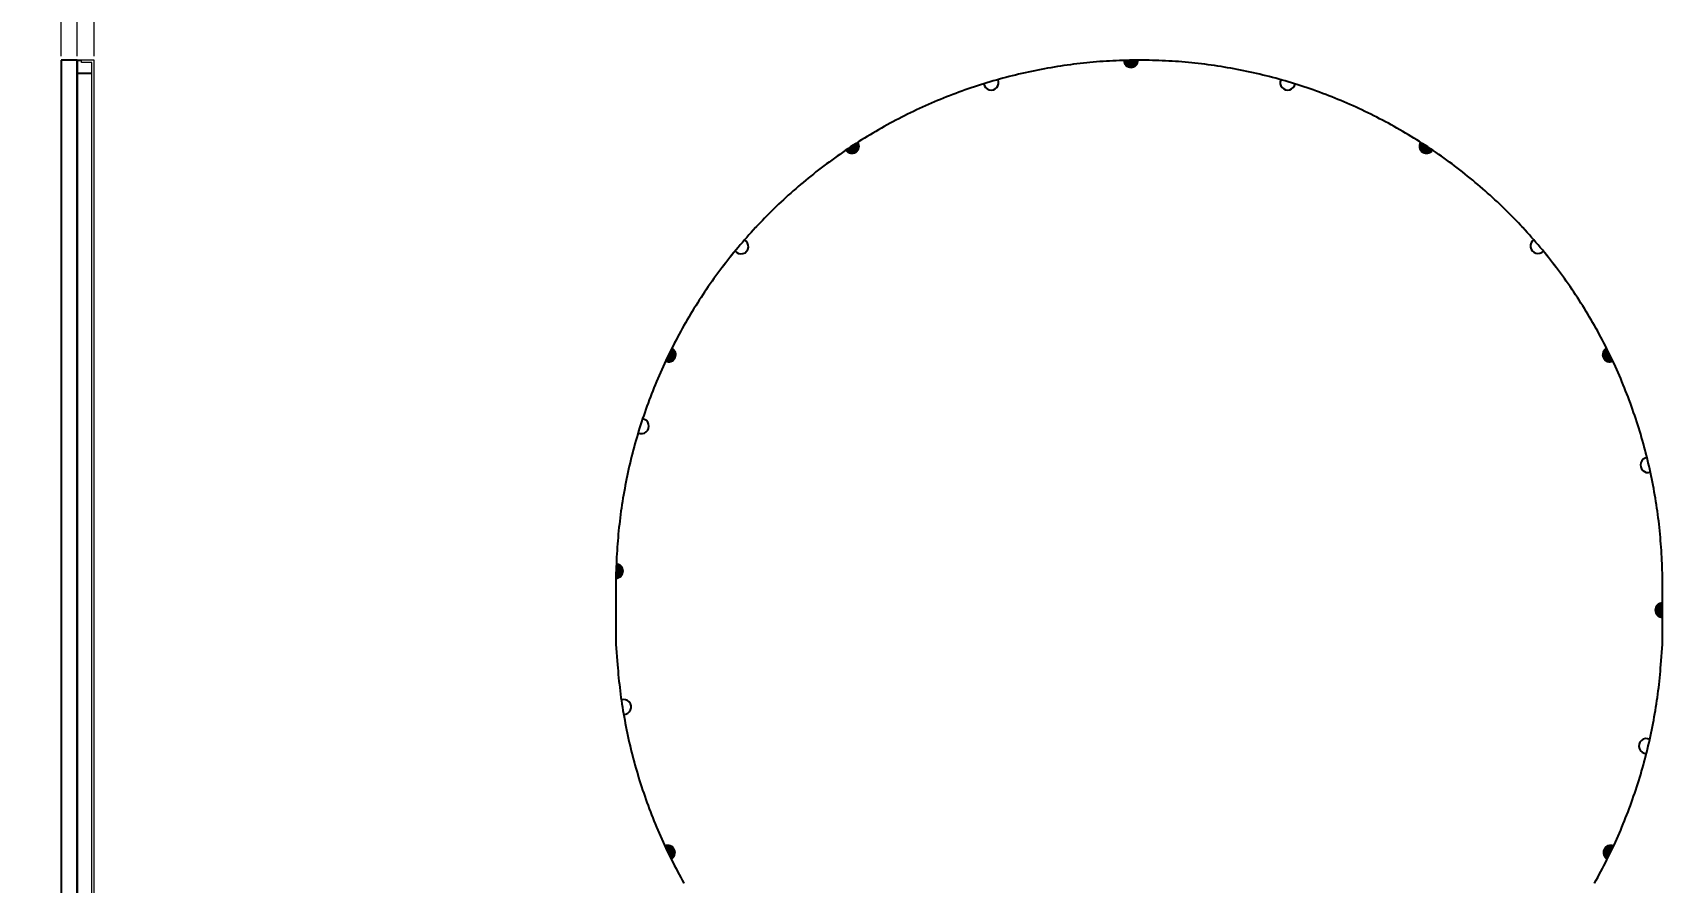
# Model space of a CAD drawing. Header units: millimetres. Extents: x -2894 to 5479, y -6001 to -1211.
# Drawn here: x 4208.8 to 4322.5, y -5817.1 to -5757.8 of the extents above; entities that cross this region are included whole.
import ezdxf

# ---------------------------------------------------------------- set-up
doc = ezdxf.new("R2010")
doc.units = ezdxf.units.MM
doc.header["$LTSCALE"] = 0.2
doc.header["$MEASUREMENT"] = 0
for name, color, linetype in [('66', 1, 'Continuous'), ('L91', 3, 'Continuous'), ('LCD_FPC', 22, 'Continuous')]:
    doc.layers.add(name, color=color, linetype=linetype)
doc.layers.add('dim', color=4, linetype='Continuous', lineweight=9)
doc.styles.add('宋体', font='SimSun.ttf')
doc.dimstyles.new('研发标准', dxfattribs={"dimtxt": 2.5, "dimasz": 1, "dimexe": 0.5, "dimexo": 0.3, "dimgap": 0.2, "dimtad": 0, "dimzin": 1, "dimdsep": 46, "dimtxsty": '宋体', "dimcen": 0, "dimclrd": 104, "dimclre": 104, "dimclrt": 3, "dimadec": 0, "dimazin": 0, "dimtm": 1e-09, "dimtfac": 0.7, "dimtmove": 0, "dimatfit": 3, "dimfxl": 0.5, "dimtolj": 1, "dimlwd": 0, "dimlwe": 0, "dimarcsym": 0})

# ---------------------------------------------------------------- blocks, each defined once
blk = doc.blocks.new('*D67')
at = {"color": 104, "lineweight": 0, "transparency": 16777216}
for p, q in [((4210.92, -5750.31), (4209.92, -5750.31)), ((4211.92, -5759.47), (4211.92, -5749.81)), ((4211.92, -5750.31), (4213.1, -5750.31)), ((4213.1, -5759.47), (4213.1, -5749.81)), ((4214.1, -5750.31), (4215.1, -5750.31))]:
    blk.add_line(p, q, dxfattribs=at)
at = {"color": 104, "transparency": 16777216}
for points in [[(4210.92, -5750.14), (4210.92, -5750.48), (4211.92, -5750.31)], [(4214.1, -5750.14), (4214.1, -5750.48), (4213.1, -5750.31)]]:
    blk.add_solid(points, dxfattribs=at)
at = {"layer": 'Defpoints', "color": 0, "transparency": 16777216}
for p in [(4213.1, -5750.31), (4211.92, -5759.77), (4213.1, -5759.77)]:
    blk.add_point(p, dxfattribs=at)
at = {"color": 3, "transparency": 16777216, "insert": (4223.93, -5750.31), "char_height": 2.5, "attachment_point": 5, "style": '宋体'}
blk.add_mtext('\\A1;1.19±0.05', dxfattribs=at)
blk = doc.blocks.new('*D71')
at = {"color": 104, "lineweight": 0, "transparency": 16777216}
for p, q in [((4210.82, -5759.47), (4210.82, -5746.13)), ((4213.1, -5759.47), (4213.1, -5746.13)), ((4209.82, -5746.63), (4208.82, -5746.63)), ((4210.82, -5746.63), (4213.1, -5746.63)), ((4214.1, -5746.63), (4215.1, -5746.63))]:
    blk.add_line(p, q, dxfattribs=at)
at = {"color": 104, "transparency": 16777216}
for points in [[(4209.82, -5746.46), (4209.82, -5746.79), (4210.82, -5746.63)], [(4214.1, -5746.46), (4214.1, -5746.79), (4213.1, -5746.63)]]:
    blk.add_solid(points, dxfattribs=at)
at = {"layer": 'Defpoints', "color": 0, "transparency": 16777216}
for p in [(4213.1, -5746.63), (4210.82, -5759.77), (4213.1, -5759.77)]:
    blk.add_point(p, dxfattribs=at)
at = {"color": 3, "transparency": 16777216, "insert": (4226.69, -5746.63), "char_height": 2.5, "attachment_point": 5, "style": '宋体'}
blk.add_mtext('\\A1;LCM 2.29%%P0.1', dxfattribs=at)

msp = doc.modelspace()

# ---------------------------------------------------------------- hatches: boundary and pattern name
at = {"layer": 'LCD_FPC'}
for points in [[(4285.962, -5759.765), (4285.786, -5759.766), (4285.557, -5759.768), (4285.327, -5759.771), (4285.098, -5759.776), (4284.922, -5759.781, 0.9930018)], [(4266.413, -5765.476), (4266.264, -5765.57), (4266.072, -5765.695), (4265.88, -5765.821), (4265.689, -5765.948), (4265.544, -5766.047, 0.9930016)], [(4306.487, -5766.047), (4306.341, -5765.948), (4306.15, -5765.821), (4305.959, -5765.695), (4305.766, -5765.57), (4305.618, -5765.476, 0.9930016)], [(4253.418, -5779.844), (4253.39, -5779.899), (4253.288, -5780.104), (4253.187, -5780.31), (4253.087, -5780.517), (4252.989, -5780.724), (4252.963, -5780.779, 0.9926409)], [(4319.067, -5780.779), (4319.042, -5780.724), (4318.943, -5780.517), (4318.844, -5780.31), (4318.743, -5780.104), (4318.641, -5779.899), (4318.613, -5779.844, 0.9926409)], [(4249.515, -5794.882), (4249.515, -5795.922, 1)], [(4322.515, -5797.609, 1), (4322.515, -5798.649)], [(4252.915, -5814.57), (4252.989, -5814.73), (4253.087, -5814.937), (4253.187, -5815.143), (4253.288, -5815.349), (4253.366, -5815.507, 0.9930159)], [(4318.844, -5815.143), (4318.943, -5814.937), (4319.042, -5814.73), (4319.116, -5814.57, 0.9930159), (4318.664, -5815.507), (4318.743, -5815.349)]]:
    msp.add_hatch(color=0, dxfattribs=at).paths.add_polyline_path(points)

# ---------------------------------------------------------------- linework, layer by layer
at = {"color": 7}
for p, q in [((4211.915, -5759.766), (4210.815, -5759.766)), ((4210.815, -5759.766), (4210.815, -5836.986))]:
    msp.add_line(p, q, dxfattribs=at)
for p, q in [((4211.975, -5759.766), (4212.235, -5759.766)), ((4211.975, -5760.67), (4212.91, -5760.67))]:
    msp.add_line(p, q)
at = {"color": 5}
msp.add_lwpolyline([(4211.975, -5837.352), (4211.915, -5837.352), (4211.915, -5759.766), (4211.975, -5759.766)], dxfattribs=at)
at = {"layer": '66'}
for centre, start, end in [((4275.692, -5761.324), 189.10805, 23.79756), ((4296.374, -5761.323), 157.38808, 349.59346), ((4258.232, -5772.757), 218.13497, 61.424), ((4313.836, -5772.722), 124.26967, 316.17841), ((4251.292, -5785.296), 243.96652, 81.69994), ((4321.506, -5788.01), 96.52353, 289.66222), ((4250.05, -5804.881), 269.87745, 108.17809), ((4321.399, -5807.608), 62.74044, 270.47569)]:
    msp.add_arc(centre, 0.52, start, end, dxfattribs=at)
at = {"layer": 'dim', "color": 0}
msp.add_line((4211.975, -5837.352), (4211.975, -5759.766), dxfattribs=at)
at = {"layer": 'dim', "color": 4}
for p, q in [((4213.105, -5759.766), (4212.235, -5759.766)), ((4213.105, -5837.352), (4213.105, -5759.766))]:
    msp.add_line(p, q, dxfattribs=at)
for points in [[(4212.235, -5837.352), (4212.235, -5837.197), (4212.95, -5837.197), (4212.95, -5759.921), (4212.235, -5759.921), (4212.235, -5759.766)], [(4317.777, -5817.173), (4317.889, -5816.973), (4318.001, -5816.773), (4318.11, -5816.571), (4318.219, -5816.369), (4318.326, -5816.167), (4318.432, -5815.963), (4318.537, -5815.759), (4318.641, -5815.555), (4318.743, -5815.349), (4318.844, -5815.143), (4318.943, -5814.937), (4319.042, -5814.73), (4319.139, -5814.522), (4319.234, -5814.313), (4319.329, -5814.104), (4319.422, -5813.895), (4319.513, -5813.684), (4319.604, -5813.474), (4319.693, -5813.262), (4319.781, -5813.051), (4319.867, -5812.838), (4319.952, -5812.625), (4320.036, -5812.412), (4320.118, -5812.198), (4320.199, -5811.983), (4320.279, -5811.768), (4320.358, -5811.553), (4320.435, -5811.337), (4320.51, -5811.12), (4320.584, -5810.903), (4320.657, -5810.686), (4320.729, -5810.468), (4320.799, -5810.249), (4320.868, -5810.031), (4320.935, -5809.811), (4321.001, -5809.592), (4321.066, -5809.372), (4321.129, -5809.151), (4321.191, -5808.931), (4321.252, -5808.709), (4321.311, -5808.488), (4321.369, -5808.266), (4321.425, -5808.043), (4321.48, -5807.821), (4321.533, -5807.598), (4321.586, -5807.374), (4321.636, -5807.151), (4321.686, -5806.927), (4321.734, -5806.703), (4321.78, -5806.478), (4321.825, -5806.253), (4321.869, -5806.028), (4321.911, -5805.803), (4321.952, -5805.577), (4321.991, -5805.351), (4322.029, -5805.125), (4322.066, -5804.898), (4322.101, -5804.672), (4322.135, -5804.445), (4322.167, -5804.218), (4322.198, -5803.991), (4322.228, -5803.763), (4322.256, -5803.536), (4322.282, -5803.308), (4322.307, -5803.08), (4322.331, -5802.852), (4322.353, -5802.624), (4322.374, -5802.395), (4322.394, -5802.167), (4322.412, -5801.938), (4322.515, -5800.504), (4322.515, -5795.754), (4322.497, -5795.118), (4322.489, -5794.889), (4322.48, -5794.66), (4322.469, -5794.431), (4322.457, -5794.202), (4322.443, -5793.973), (4322.428, -5793.744), (4322.412, -5793.516), (4322.394, -5793.287), (4322.374, -5793.058), (4322.353, -5792.83), (4322.331, -5792.602), (4322.307, -5792.374), (4322.282, -5792.146), (4322.256, -5791.918), (4322.228, -5791.69), (4322.198, -5791.463), (4322.167, -5791.236), (4322.135, -5791.009), (4322.101, -5790.782), (4322.066, -5790.555), (4322.029, -5790.329), (4321.991, -5790.103), (4321.952, -5789.877), (4321.911, -5789.651), (4321.869, -5789.426), (4321.825, -5789.2), (4321.78, -5788.976), (4321.734, -5788.751), (4321.686, -5788.527), (4321.636, -5788.303), (4321.586, -5788.079), (4321.533, -5787.856), (4321.48, -5787.633), (4321.425, -5787.41), (4321.369, -5787.188), (4321.311, -5786.966), (4321.252, -5786.744), (4321.191, -5786.523), (4321.129, -5786.302), (4321.066, -5786.082), (4321.001, -5785.862), (4320.935, -5785.642), (4320.868, -5785.423), (4320.799, -5785.204), (4320.729, -5784.986), (4320.657, -5784.768), (4320.584, -5784.551), (4320.51, -5784.334), (4320.435, -5784.117), (4320.358, -5783.901), (4320.279, -5783.685), (4320.199, -5783.47), (4320.118, -5783.256), (4320.036, -5783.042), (4319.952, -5782.828), (4319.867, -5782.615), (4319.781, -5782.403), (4319.693, -5782.191), (4319.604, -5781.98), (4319.513, -5781.769), (4319.422, -5781.559), (4319.329, -5781.349), (4319.234, -5781.14), (4319.139, -5780.932), (4319.042, -5780.724), (4318.943, -5780.517), (4318.844, -5780.31), (4318.743, -5780.104), (4318.641, -5779.899), (4318.537, -5779.694), (4318.432, -5779.49), (4318.326, -5779.287), (4318.219, -5779.084), (4318.11, -5778.882), (4318.001, -5778.681), (4317.889, -5778.48), (4317.777, -5778.28), (4317.663, -5778.081), (4317.549, -5777.883), (4317.432, -5777.685), (4317.315, -5777.488), (4317.196, -5777.292), (4317.077, -5777.096), (4316.956, -5776.901), (4316.833, -5776.707), (4316.71, -5776.514), (4316.585, -5776.322), (4316.459, -5776.13), (4316.332, -5775.939), (4316.204, -5775.749), (4316.074, -5775.56), (4315.944, -5775.371), (4315.812, -5775.184), (4315.679, -5774.997), (4315.544, -5774.811), (4315.409, -5774.626), (4315.273, -5774.441), (4315.135, -5774.258), (4314.996, -5774.076), (4314.856, -5773.894), (4314.715, -5773.713), (4314.573, -5773.533), (4314.429, -5773.354), (4314.285, -5773.176), (4314.139, -5772.999), (4313.992, -5772.823), (4313.845, -5772.647), (4313.696, -5772.473), (4313.546, -5772.3), (4313.394, -5772.127), (4313.242, -5771.956), (4313.089, -5771.785), (4312.935, -5771.615), (4312.779, -5771.447), (4312.623, -5771.279), (4312.465, -5771.112), (4312.307, -5770.947), (4312.147, -5770.782), (4311.986, -5770.618), (4311.825, -5770.456), (4311.662, -5770.294), (4311.498, -5770.133), (4311.334, -5769.974), (4311.168, -5769.815), (4311.001, -5769.658), (4310.834, -5769.501), (4310.665, -5769.346), (4310.495, -5769.191), (4310.325, -5769.038), (4310.153, -5768.886), (4309.981, -5768.735), (4309.807, -5768.585), (4309.633, -5768.436), (4309.458, -5768.288), (4309.281, -5768.141), (4309.104, -5767.996), (4308.926, -5767.851), (4308.747, -5767.708), (4308.567, -5767.565), (4308.386, -5767.424), (4308.205, -5767.284), (4308.022, -5767.145), (4307.839, -5767.008), (4307.655, -5766.871), (4307.47, -5766.736), (4307.284, -5766.602), (4307.097, -5766.469), (4306.909, -5766.337), (4306.721, -5766.206), (4306.531, -5766.077), (4306.341, -5765.948), (4306.15, -5765.821), (4305.959, -5765.695), (4305.766, -5765.57), (4305.573, -5765.447), (4305.379, -5765.325), (4305.184, -5765.204), (4304.989, -5765.084), (4304.792, -5764.965), (4304.595, -5764.848), (4304.398, -5764.732), (4304.199, -5764.617), (4304, -5764.503), (4303.8, -5764.391), (4303.599, -5764.28), (4303.398, -5764.17), (4303.196, -5764.061), (4302.993, -5763.954), (4302.79, -5763.848), (4302.586, -5763.743), (4302.381, -5763.64), (4302.176, -5763.538), (4301.97, -5763.437), (4301.764, -5763.337), (4301.556, -5763.239), (4301.349, -5763.142), (4301.14, -5763.046), (4300.931, -5762.952), (4300.721, -5762.859), (4300.511, -5762.767), (4300.301, -5762.676), (4300.089, -5762.587), (4299.877, -5762.5), (4299.665, -5762.413), (4299.452, -5762.328), (4299.238, -5762.244), (4299.024, -5762.162), (4298.81, -5762.081), (4298.595, -5762.001), (4298.379, -5761.923), (4298.163, -5761.846), (4297.947, -5761.77), (4297.73, -5761.696), (4297.512, -5761.623), (4297.294, -5761.551), (4297.076, -5761.481), (4296.857, -5761.412), (4296.638, -5761.345), (4296.419, -5761.279), (4296.199, -5761.214), (4295.978, -5761.151), (4295.757, -5761.089), (4295.536, -5761.029), (4295.314, -5760.969), (4295.093, -5760.912), (4294.87, -5760.855), (4294.648, -5760.8), (4294.425, -5760.747), (4294.201, -5760.695), (4293.978, -5760.644), (4293.754, -5760.595), (4293.529, -5760.547), (4293.305, -5760.5), (4293.08, -5760.455), (4292.855, -5760.411), (4292.629, -5760.369), (4292.404, -5760.328), (4292.178, -5760.289), (4291.952, -5760.251), (4291.725, -5760.214), (4291.499, -5760.179), (4291.272, -5760.145), (4291.045, -5760.113), (4290.817, -5760.082), (4290.59, -5760.053), (4290.362, -5760.025), (4290.135, -5759.998), (4289.907, -5759.973), (4289.679, -5759.949), (4289.45, -5759.927), (4289.222, -5759.906), (4288.993, -5759.887), (4288.765, -5759.869), (4288.536, -5759.852), (4288.307, -5759.837), (4288.078, -5759.823), (4287.849, -5759.811), (4287.62, -5759.8), (4287.391, -5759.791), (4287.162, -5759.783), (4286.933, -5759.776), (4286.703, -5759.771), (4286.474, -5759.768), (4286.245, -5759.766), (4286.015, -5759.765), (4285.786, -5759.766), (4285.557, -5759.768), (4285.327, -5759.771), (4285.098, -5759.776), (4284.869, -5759.783), (4284.64, -5759.791), (4284.411, -5759.8), (4284.181, -5759.811), (4283.952, -5759.823), (4283.724, -5759.837), (4283.495, -5759.852), (4283.266, -5759.869), (4283.037, -5759.887), (4282.809, -5759.906), (4282.58, -5759.927), (4282.352, -5759.949), (4282.124, -5759.973), (4281.896, -5759.998), (4281.668, -5760.025), (4281.441, -5760.053), (4281.213, -5760.082), (4280.986, -5760.113), (4280.759, -5760.145), (4280.532, -5760.179), (4280.306, -5760.214), (4280.079, -5760.251), (4279.853, -5760.289), (4279.627, -5760.328), (4279.401, -5760.369), (4279.176, -5760.411), (4278.951, -5760.455), (4278.726, -5760.5), (4278.501, -5760.547), (4278.277, -5760.595), (4278.053, -5760.644), (4277.829, -5760.695), (4277.606, -5760.747), (4277.383, -5760.8), (4277.161, -5760.855), (4276.938, -5760.912), (4276.716, -5760.969), (4276.495, -5761.029), (4276.273, -5761.089), (4276.053, -5761.151), (4275.832, -5761.214), (4275.612, -5761.279), (4275.393, -5761.345), (4275.173, -5761.412), (4274.955, -5761.481), (4274.736, -5761.551), (4274.518, -5761.623), (4274.301, -5761.696), (4274.084, -5761.77), (4273.867, -5761.846), (4273.651, -5761.923), (4273.436, -5762.001), (4273.221, -5762.081), (4273.006, -5762.162), (4272.792, -5762.244), (4272.579, -5762.328), (4272.366, -5762.413), (4272.153, -5762.5), (4271.942, -5762.587), (4271.73, -5762.676), (4271.519, -5762.767), (4271.309, -5762.859), (4271.1, -5762.952), (4270.891, -5763.046), (4270.682, -5763.142), (4270.474, -5763.239), (4270.267, -5763.337), (4270.061, -5763.437), (4269.855, -5763.538), (4269.649, -5763.64), (4269.445, -5763.743), (4269.241, -5763.848), (4269.037, -5763.954), (4268.835, -5764.061), (4268.633, -5764.17), (4268.431, -5764.28), (4268.231, -5764.391), (4268.031, -5764.503), (4267.832, -5764.617), (4267.633, -5764.732), (4267.435, -5764.848), (4267.238, -5764.965), (4267.042, -5765.084), (4266.846, -5765.204), (4266.652, -5765.325), (4266.458, -5765.447), (4266.264, -5765.57), (4266.072, -5765.695), (4265.88, -5765.821), (4265.689, -5765.948), (4265.499, -5766.077), (4265.31, -5766.206), (4265.122, -5766.337), (4264.934, -5766.469), (4264.747, -5766.602), (4264.561, -5766.736), (4264.376, -5766.871), (4264.192, -5767.008), (4264.008, -5767.145), (4263.826, -5767.284), (4263.644, -5767.424), (4263.463, -5767.565), (4263.284, -5767.708), (4263.105, -5767.851), (4262.927, -5767.996), (4262.749, -5768.141), (4262.573, -5768.288), (4262.398, -5768.436), (4262.223, -5768.585), (4262.05, -5768.735), (4261.877, -5768.886), (4261.706, -5769.038), (4261.535, -5769.191), (4261.366, -5769.346), (4261.197, -5769.501), (4261.029, -5769.658), (4260.863, -5769.815), (4260.697, -5769.974), (4260.532, -5770.133), (4260.369, -5770.294), (4260.206, -5770.456), (4260.044, -5770.618), (4259.884, -5770.782), (4259.724, -5770.947), (4259.566, -5771.112), (4259.408, -5771.279), (4259.252, -5771.447), (4259.096, -5771.615), (4258.942, -5771.785), (4258.789, -5771.956), (4258.636, -5772.127), (4258.485, -5772.3), (4258.335, -5772.473), (4258.186, -5772.647), (4258.038, -5772.823), (4257.892, -5772.999), (4257.746, -5773.176), (4257.601, -5773.354), (4257.458, -5773.533), (4257.316, -5773.713), (4257.175, -5773.894), (4257.035, -5774.076), (4256.896, -5774.258), (4256.758, -5774.441), (4256.622, -5774.626), (4256.486, -5774.811), (4256.352, -5774.997), (4256.219, -5775.184), (4256.087, -5775.371), (4255.956, -5775.56), (4255.827, -5775.749), (4255.699, -5775.939), (4255.572, -5776.13), (4255.446, -5776.322), (4255.321, -5776.514), (4255.197, -5776.707), (4255.075, -5776.901), (4254.954, -5777.096), (4254.834, -5777.292), (4254.716, -5777.488), (4254.598, -5777.685), (4254.482, -5777.883), (4254.367, -5778.081), (4254.254, -5778.28), (4254.141, -5778.48), (4254.03, -5778.681), (4253.92, -5778.882), (4253.812, -5779.084), (4253.704, -5779.287), (4253.598, -5779.49), (4253.494, -5779.694), (4253.39, -5779.899), (4253.288, -5780.104), (4253.187, -5780.31), (4253.087, -5780.517), (4252.989, -5780.724), (4252.892, -5780.932), (4252.797, -5781.14), (4252.702, -5781.349), (4252.609, -5781.559), (4252.517, -5781.769), (4252.427, -5781.98), (4252.338, -5782.191), (4252.25, -5782.403), (4252.164, -5782.615), (4252.079, -5782.828), (4251.995, -5783.042), (4251.912, -5783.256), (4251.831, -5783.47), (4251.752, -5783.685), (4251.673, -5783.901), (4251.596, -5784.117), (4251.521, -5784.334), (4251.446, -5784.551), (4251.373, -5784.768), (4251.302, -5784.986), (4251.232, -5785.204), (4251.163, -5785.423), (4251.095, -5785.642), (4251.029, -5785.862), (4250.965, -5786.082), (4250.901, -5786.302), (4250.839, -5786.523), (4250.779, -5786.744), (4250.72, -5786.966), (4250.662, -5787.188), (4250.606, -5787.41), (4250.551, -5787.633), (4250.497, -5787.856), (4250.445, -5788.079), (4250.394, -5788.303), (4250.345, -5788.527), (4250.297, -5788.751), (4250.251, -5788.976), (4250.206, -5789.2), (4250.162, -5789.426), (4250.12, -5789.651), (4250.079, -5789.877), (4250.039, -5790.103), (4250.001, -5790.329), (4249.965, -5790.555), (4249.93, -5790.782), (4249.896, -5791.009), (4249.864, -5791.236), (4249.833, -5791.463), (4249.803, -5791.69), (4249.775, -5791.918), (4249.749, -5792.146), (4249.723, -5792.374), (4249.7, -5792.602), (4249.677, -5792.83), (4249.656, -5793.058), (4249.637, -5793.287), (4249.619, -5793.516), (4249.603, -5793.744), (4249.587, -5793.973), (4249.574, -5794.202), (4249.561, -5794.431), (4249.551, -5794.66), (4249.541, -5794.889), (4249.533, -5795.118), (4249.515, -5795.754), (4249.515, -5800.504), (4249.619, -5801.938), (4249.637, -5802.167), (4249.656, -5802.395), (4249.677, -5802.624), (4249.7, -5802.852), (4249.723, -5803.08), (4249.749, -5803.308), (4249.775, -5803.536), (4249.803, -5803.763), (4249.833, -5803.991), (4249.864, -5804.218), (4249.896, -5804.445), (4249.93, -5804.672), (4249.965, -5804.898), (4250.001, -5805.125), (4250.039, -5805.351), (4250.079, -5805.577), (4250.12, -5805.803), (4250.162, -5806.028), (4250.206, -5806.253), (4250.251, -5806.478), (4250.297, -5806.703), (4250.345, -5806.927), (4250.394, -5807.151), (4250.445, -5807.374), (4250.497, -5807.598), (4250.551, -5807.821), (4250.606, -5808.043), (4250.662, -5808.266), (4250.72, -5808.488), (4250.779, -5808.709), (4250.839, -5808.931), (4250.901, -5809.151), (4250.965, -5809.372), (4251.029, -5809.592), (4251.095, -5809.811), (4251.163, -5810.031), (4251.232, -5810.249), (4251.302, -5810.468), (4251.373, -5810.686), (4251.446, -5810.903), (4251.521, -5811.12), (4251.596, -5811.337), (4251.673, -5811.553), (4251.752, -5811.768), (4251.831, -5811.983), (4251.912, -5812.198), (4251.995, -5812.412), (4252.079, -5812.625), (4252.164, -5812.838), (4252.25, -5813.051), (4252.338, -5813.262), (4252.427, -5813.474), (4252.517, -5813.684), (4252.609, -5813.895), (4252.702, -5814.104), (4252.797, -5814.313), (4252.892, -5814.522), (4252.989, -5814.73), (4253.087, -5814.937), (4253.187, -5815.143), (4253.288, -5815.349), (4253.39, -5815.555), (4253.494, -5815.759), (4253.598, -5815.963), (4253.704, -5816.167), (4253.812, -5816.369), (4253.92, -5816.571), (4254.03, -5816.773), (4254.141, -5816.973), (4254.254, -5817.173)]]:
    msp.add_lwpolyline(points, dxfattribs=at)
for centre, start, end in [((4285.442, -5759.77), 181.30252, 0.49777), ((4265.976, -5765.758), 213.70225, 32.89748), ((4306.055, -5765.758), 147.10252, 326.29775), ((4253.187, -5780.31), 244.50314, 63.65674), ((4318.844, -5780.31), 116.34326, 295.49686), ((4249.515, -5795.402), 270, 90), ((4322.515, -5798.129), 90, 270), ((4253.137, -5815.04), 296.14181, 115.33869), ((4318.893, -5815.04), 64.66131, 243.85819)]:
    msp.add_arc(centre, 0.52, start, end, dxfattribs=at)
at = {"layer": 'L91', "color": 7, "linetype": 'Continuous'}
msp.add_lwpolyline([(4317.777, -5817.169), (4317.889, -5816.969), (4318.001, -5816.768), (4318.11, -5816.567), (4318.219, -5816.365), (4318.326, -5816.162), (4318.432, -5815.959), (4318.537, -5815.755), (4318.641, -5815.55), (4318.743, -5815.345), (4318.844, -5815.139), (4318.943, -5814.932), (4319.042, -5814.725), (4319.139, -5814.517), (4319.234, -5814.309), (4319.329, -5814.1), (4319.422, -5813.89), (4319.513, -5813.68), (4319.604, -5813.469), (4319.693, -5813.258), (4319.781, -5813.046), (4319.867, -5812.834), (4319.952, -5812.621), (4320.036, -5812.407), (4320.118, -5812.193), (4320.199, -5811.979), (4320.279, -5811.764), (4320.358, -5811.548), (4320.435, -5811.332), (4320.51, -5811.116), (4320.584, -5810.899), (4320.657, -5810.681), (4320.729, -5810.463), (4320.799, -5810.245), (4320.868, -5810.026), (4320.935, -5809.807), (4321.001, -5809.587), (4321.066, -5809.367), (4321.129, -5809.147), (4321.191, -5808.926), (4321.252, -5808.705), (4321.311, -5808.483), (4321.369, -5808.261), (4321.425, -5808.039), (4321.48, -5807.816), (4321.533, -5807.593), (4321.586, -5807.37), (4321.636, -5807.147), (4321.686, -5806.923), (4321.734, -5806.698), (4321.78, -5806.474), (4321.825, -5806.249), (4321.869, -5806.024), (4321.911, -5805.798), (4321.952, -5805.573), (4321.991, -5805.347), (4322.029, -5805.121), (4322.066, -5804.894), (4322.101, -5804.668), (4322.135, -5804.441), (4322.167, -5804.214), (4322.198, -5803.986), (4322.228, -5803.759), (4322.256, -5803.531), (4322.282, -5803.304), (4322.307, -5803.076), (4322.331, -5802.847), (4322.353, -5802.619), (4322.374, -5802.391), (4322.394, -5802.162), (4322.412, -5801.934), (4322.515, -5800.499), (4322.515, -5795.75), (4322.497, -5795.114), (4322.489, -5794.885), (4322.48, -5794.656), (4322.469, -5794.427), (4322.457, -5794.198), (4322.443, -5793.969), (4322.428, -5793.74), (4322.412, -5793.511), (4322.394, -5793.283), (4322.374, -5793.054), (4322.353, -5792.826), (4322.331, -5792.597), (4322.307, -5792.369), (4322.282, -5792.141), (4322.256, -5791.914), (4322.228, -5791.686), (4322.198, -5791.459), (4322.167, -5791.231), (4322.135, -5791.004), (4322.101, -5790.777), (4322.066, -5790.551), (4322.029, -5790.324), (4321.991, -5790.098), (4321.952, -5789.872), (4321.911, -5789.647), (4321.869, -5789.421), (4321.825, -5789.196), (4321.78, -5788.971), (4321.734, -5788.747), (4321.686, -5788.522), (4321.636, -5788.298), (4321.586, -5788.075), (4321.533, -5787.851), (4321.48, -5787.628), (4321.425, -5787.406), (4321.369, -5787.183), (4321.311, -5786.962), (4321.252, -5786.74), (4321.191, -5786.519), (4321.129, -5786.298), (4321.066, -5786.077), (4321.001, -5785.857), (4320.935, -5785.638), (4320.868, -5785.419), (4320.799, -5785.2), (4320.729, -5784.982), (4320.657, -5784.764), (4320.584, -5784.546), (4320.51, -5784.329), (4320.435, -5784.113), (4320.358, -5783.897), (4320.279, -5783.681), (4320.199, -5783.466), (4320.118, -5783.252), (4320.036, -5783.038), (4319.952, -5782.824), (4319.867, -5782.611), (4319.781, -5782.399), (4319.693, -5782.187), (4319.604, -5781.975), (4319.513, -5781.765), (4319.422, -5781.555), (4319.329, -5781.345), (4319.234, -5781.136), (4319.139, -5780.928), (4319.042, -5780.72), (4318.943, -5780.512), (4318.844, -5780.306), (4318.743, -5780.1), (4318.641, -5779.895), (4318.537, -5779.69), (4318.432, -5779.486), (4318.326, -5779.283), (4318.219, -5779.08), (4318.11, -5778.878), (4318.001, -5778.677), (4317.889, -5778.476), (4317.777, -5778.276), (4317.663, -5778.077), (4317.549, -5777.878), (4317.432, -5777.681), (4317.315, -5777.484), (4317.196, -5777.287), (4317.077, -5777.092), (4316.956, -5776.897), (4316.833, -5776.703), (4316.71, -5776.51), (4316.585, -5776.317), (4316.459, -5776.126), (4316.332, -5775.935), (4316.204, -5775.745), (4316.074, -5775.555), (4315.944, -5775.367), (4315.812, -5775.179), (4315.679, -5774.992), (4315.544, -5774.806), (4315.409, -5774.621), (4315.273, -5774.437), (4315.135, -5774.254), (4314.996, -5774.071), (4314.856, -5773.89), (4314.715, -5773.709), (4314.573, -5773.529), (4314.429, -5773.35), (4314.285, -5773.172), (4314.139, -5772.995), (4313.992, -5772.818), (4313.845, -5772.643), (4313.696, -5772.469), (4313.546, -5772.295), (4313.394, -5772.123), (4313.242, -5771.951), (4313.089, -5771.781), (4312.935, -5771.611), (4312.779, -5771.442), (4312.623, -5771.275), (4312.465, -5771.108), (4312.307, -5770.942), (4312.147, -5770.778), (4311.986, -5770.614), (4311.825, -5770.451), (4311.662, -5770.29), (4311.498, -5770.129), (4311.334, -5769.969), (4311.168, -5769.811), (4311.001, -5769.653), (4310.834, -5769.497), (4310.665, -5769.341), (4310.495, -5769.187), (4310.325, -5769.034), (4310.153, -5768.882), (4309.981, -5768.73), (4309.807, -5768.58), (4309.633, -5768.431), (4309.458, -5768.284), (4309.281, -5768.137), (4309.104, -5767.991), (4308.926, -5767.847), (4308.747, -5767.703), (4308.567, -5767.561), (4308.386, -5767.42), (4308.205, -5767.28), (4308.022, -5767.141), (4307.839, -5767.003), (4307.655, -5766.867), (4307.47, -5766.732), (4307.284, -5766.597), (4307.097, -5766.464), (4306.909, -5766.332), (4306.721, -5766.202), (4306.531, -5766.072), (4306.341, -5765.944), (4306.15, -5765.817), (4305.959, -5765.691), (4305.766, -5765.566), (4305.573, -5765.443), (4305.379, -5765.32), (4305.184, -5765.199), (4304.989, -5765.08), (4304.792, -5764.961), (4304.595, -5764.844), (4304.398, -5764.727), (4304.199, -5764.613), (4304, -5764.499), (4303.8, -5764.387), (4303.599, -5764.275), (4303.398, -5764.166), (4303.196, -5764.057), (4302.993, -5763.95), (4302.79, -5763.844), (4302.586, -5763.739), (4302.381, -5763.635), (4302.176, -5763.533), (4301.97, -5763.432), (4301.764, -5763.333), (4301.556, -5763.234), (4301.349, -5763.137), (4301.14, -5763.042), (4300.931, -5762.947), (4300.721, -5762.854), (4300.511, -5762.763), (4300.301, -5762.672), (4300.089, -5762.583), (4299.877, -5762.495), (4299.665, -5762.409), (4299.452, -5762.324), (4299.238, -5762.24), (4299.024, -5762.158), (4298.81, -5762.077), (4298.595, -5761.997), (4298.379, -5761.918), (4298.163, -5761.841), (4297.947, -5761.766), (4297.73, -5761.692), (4297.512, -5761.619), (4297.294, -5761.547), (4297.076, -5761.477), (4296.857, -5761.408), (4296.638, -5761.341), (4296.419, -5761.275), (4296.199, -5761.21), (4295.978, -5761.147), (4295.757, -5761.085), (4295.536, -5761.024), (4295.314, -5760.965), (4295.093, -5760.907), (4294.87, -5760.851), (4294.648, -5760.796), (4294.425, -5760.743), (4294.201, -5760.69), (4293.978, -5760.64), (4293.754, -5760.59), (4293.529, -5760.542), (4293.305, -5760.496), (4293.08, -5760.451), (4292.855, -5760.407), (4292.629, -5760.365), (4292.404, -5760.324), (4292.178, -5760.285), (4291.952, -5760.247), (4291.725, -5760.21), (4291.499, -5760.175), (4291.272, -5760.141), (4291.045, -5760.109), (4290.817, -5760.078), (4290.59, -5760.048), (4290.362, -5760.02), (4290.135, -5759.994), (4289.907, -5759.969), (4289.679, -5759.945), (4289.45, -5759.923), (4289.222, -5759.902), (4288.993, -5759.882), (4288.765, -5759.864), (4288.536, -5759.848), (4288.307, -5759.833), (4288.078, -5759.819), (4287.849, -5759.807), (4287.62, -5759.796), (4287.391, -5759.787), (4287.162, -5759.779), (4286.933, -5759.772), (4286.703, -5759.767), (4286.474, -5759.764), (4286.245, -5759.761), (4286.015, -5759.761), (4285.786, -5759.761), (4285.557, -5759.764), (4285.327, -5759.767), (4285.098, -5759.772), (4284.869, -5759.779), (4284.64, -5759.787), (4284.411, -5759.796), (4284.181, -5759.807), (4283.952, -5759.819), (4283.724, -5759.833), (4283.495, -5759.848), (4283.266, -5759.864), (4283.037, -5759.882), (4282.809, -5759.902), (4282.58, -5759.923), (4282.352, -5759.945), (4282.124, -5759.969), (4281.896, -5759.994), (4281.668, -5760.02), (4281.441, -5760.048), (4281.213, -5760.078), (4280.986, -5760.109), (4280.759, -5760.141), (4280.532, -5760.175), (4280.306, -5760.21), (4280.079, -5760.247), (4279.853, -5760.285), (4279.627, -5760.324), (4279.401, -5760.365), (4279.176, -5760.407), (4278.951, -5760.451), (4278.726, -5760.496), (4278.501, -5760.542), (4278.277, -5760.59), (4278.053, -5760.64), (4277.829, -5760.69), (4277.606, -5760.743), (4277.383, -5760.796), (4277.161, -5760.851), (4276.938, -5760.907), (4276.716, -5760.965), (4276.495, -5761.024), (4276.273, -5761.085), (4276.053, -5761.147), (4275.832, -5761.21), (4275.612, -5761.275), (4275.393, -5761.341), (4275.173, -5761.408), (4274.955, -5761.477), (4274.736, -5761.547), (4274.518, -5761.619), (4274.301, -5761.692), (4274.084, -5761.766), (4273.867, -5761.841), (4273.651, -5761.918), (4273.436, -5761.997), (4273.221, -5762.077), (4273.006, -5762.158), (4272.792, -5762.24), (4272.579, -5762.324), (4272.366, -5762.409), (4272.153, -5762.495), (4271.942, -5762.583), (4271.73, -5762.672), (4271.519, -5762.763), (4271.309, -5762.854), (4271.1, -5762.947), (4270.891, -5763.042), (4270.682, -5763.137), (4270.474, -5763.234), (4270.267, -5763.333), (4270.061, -5763.432), (4269.855, -5763.533), (4269.649, -5763.635), (4269.445, -5763.739), (4269.241, -5763.844), (4269.037, -5763.95), (4268.835, -5764.057), (4268.633, -5764.166), (4268.431, -5764.275), (4268.231, -5764.387), (4268.031, -5764.499), (4267.832, -5764.613), (4267.633, -5764.727), (4267.435, -5764.844), (4267.238, -5764.961), (4267.042, -5765.08), (4266.846, -5765.199), (4266.652, -5765.32), (4266.458, -5765.443), (4266.264, -5765.566), (4266.072, -5765.691), (4265.88, -5765.817), (4265.689, -5765.944), (4265.499, -5766.072), (4265.31, -5766.202), (4265.122, -5766.332), (4264.934, -5766.464), (4264.747, -5766.597), (4264.561, -5766.732), (4264.376, -5766.867), (4264.192, -5767.003), (4264.008, -5767.141), (4263.826, -5767.28), (4263.644, -5767.42), (4263.463, -5767.561), (4263.284, -5767.703), (4263.105, -5767.847), (4262.927, -5767.991), (4262.749, -5768.137), (4262.573, -5768.284), (4262.398, -5768.431), (4262.223, -5768.58), (4262.05, -5768.73), (4261.877, -5768.882), (4261.706, -5769.034), (4261.535, -5769.187), (4261.366, -5769.341), (4261.197, -5769.497), (4261.029, -5769.653), (4260.863, -5769.811), (4260.697, -5769.969), (4260.532, -5770.129), (4260.369, -5770.29), (4260.206, -5770.451), (4260.044, -5770.614), (4259.884, -5770.778), (4259.724, -5770.942), (4259.566, -5771.108), (4259.408, -5771.275), (4259.252, -5771.442), (4259.096, -5771.611), (4258.942, -5771.781), (4258.789, -5771.951), (4258.636, -5772.123), (4258.485, -5772.295), (4258.335, -5772.469), (4258.186, -5772.643), (4258.038, -5772.818), (4257.892, -5772.995), (4257.746, -5773.172), (4257.601, -5773.35), (4257.458, -5773.529), (4257.316, -5773.709), (4257.175, -5773.89), (4257.035, -5774.071), (4256.896, -5774.254), (4256.758, -5774.437), (4256.622, -5774.621), (4256.486, -5774.806), (4256.352, -5774.992), (4256.219, -5775.179), (4256.087, -5775.367), (4255.956, -5775.555), (4255.827, -5775.745), (4255.699, -5775.935), (4255.572, -5776.126), (4255.446, -5776.317), (4255.321, -5776.51), (4255.197, -5776.703), (4255.075, -5776.897), (4254.954, -5777.092), (4254.834, -5777.287), (4254.716, -5777.484), (4254.598, -5777.681), (4254.482, -5777.878), (4254.367, -5778.077), (4254.254, -5778.276), (4254.141, -5778.476), (4254.03, -5778.677), (4253.92, -5778.878), (4253.812, -5779.08), (4253.704, -5779.283), (4253.598, -5779.486), (4253.494, -5779.69), (4253.39, -5779.895), (4253.288, -5780.1), (4253.187, -5780.306), (4253.087, -5780.512), (4252.989, -5780.72), (4252.892, -5780.928), (4252.797, -5781.136), (4252.702, -5781.345), (4252.609, -5781.555), (4252.517, -5781.765), (4252.427, -5781.975), (4252.338, -5782.187), (4252.25, -5782.399), (4252.164, -5782.611), (4252.079, -5782.824), (4251.995, -5783.038), (4251.912, -5783.252), (4251.831, -5783.466), (4251.752, -5783.681), (4251.673, -5783.897), (4251.596, -5784.113), (4251.521, -5784.329), (4251.446, -5784.546), (4251.373, -5784.764), (4251.302, -5784.982), (4251.232, -5785.2), (4251.163, -5785.419), (4251.095, -5785.638), (4251.029, -5785.857), (4250.965, -5786.077), (4250.901, -5786.298), (4250.839, -5786.519), (4250.779, -5786.74), (4250.72, -5786.962), (4250.662, -5787.183), (4250.606, -5787.406), (4250.551, -5787.628), (4250.497, -5787.851), (4250.445, -5788.075), (4250.394, -5788.298), (4250.345, -5788.522), (4250.297, -5788.747), (4250.251, -5788.971), (4250.206, -5789.196), (4250.162, -5789.421), (4250.12, -5789.647), (4250.079, -5789.872), (4250.039, -5790.098), (4250.001, -5790.324), (4249.965, -5790.551), (4249.93, -5790.777), (4249.896, -5791.004), (4249.864, -5791.231), (4249.833, -5791.459), (4249.803, -5791.686), (4249.775, -5791.914), (4249.749, -5792.141), (4249.723, -5792.369), (4249.7, -5792.597), (4249.677, -5792.826), (4249.656, -5793.054), (4249.637, -5793.283), (4249.619, -5793.511), (4249.603, -5793.74), (4249.587, -5793.969), (4249.574, -5794.198), (4249.561, -5794.427), (4249.551, -5794.656), (4249.541, -5794.885), (4249.533, -5795.114), (4249.515, -5795.75), (4249.515, -5800.499), (4249.619, -5801.934), (4249.637, -5802.162), (4249.656, -5802.391), (4249.677, -5802.619), (4249.7, -5802.847), (4249.723, -5803.076), (4249.749, -5803.304), (4249.775, -5803.531), (4249.803, -5803.759), (4249.833, -5803.986), (4249.864, -5804.214), (4249.896, -5804.441), (4249.93, -5804.668), (4249.965, -5804.894), (4250.001, -5805.121), (4250.039, -5805.347), (4250.079, -5805.573), (4250.12, -5805.798), (4250.162, -5806.024), (4250.206, -5806.249), (4250.251, -5806.474), (4250.297, -5806.698), (4250.345, -5806.923), (4250.394, -5807.147), (4250.445, -5807.37), (4250.497, -5807.593), (4250.551, -5807.816), (4250.606, -5808.039), (4250.662, -5808.261), (4250.72, -5808.483), (4250.779, -5808.705), (4250.839, -5808.926), (4250.901, -5809.147), (4250.965, -5809.367), (4251.029, -5809.587), (4251.095, -5809.807), (4251.163, -5810.026), (4251.232, -5810.245), (4251.302, -5810.463), (4251.373, -5810.681), (4251.446, -5810.899), (4251.521, -5811.116), (4251.596, -5811.332), (4251.673, -5811.548), (4251.752, -5811.764), (4251.831, -5811.979), (4251.912, -5812.193), (4251.995, -5812.407), (4252.079, -5812.621), (4252.164, -5812.834), (4252.25, -5813.046), (4252.338, -5813.258), (4252.427, -5813.469), (4252.517, -5813.68), (4252.609, -5813.89), (4252.702, -5814.1), (4252.797, -5814.309), (4252.892, -5814.517), (4252.989, -5814.725), (4253.087, -5814.932), (4253.187, -5815.139), (4253.288, -5815.345), (4253.39, -5815.55), (4253.494, -5815.755), (4253.598, -5815.959), (4253.704, -5816.162), (4253.812, -5816.365), (4253.92, -5816.567), (4254.03, -5816.768), (4254.141, -5816.969), (4254.254, -5817.169)], dxfattribs=at)

# ---------------------------------------------------------------- dimensions: what is measured, and where the dimension line sits
at = {"color": 7}
dim = msp.add_linear_dim(base=(4213.105, -5746.626), p1=(4210.815, -5759.766), p2=(4213.105, -5759.766), text='LCM <>%%P0.1', dimstyle='研发标准', override={"dimfxl": 0.2}, dxfattribs=at)
dim.commit()
dim.dimension.update_dxf_attribs({"geometry": '*D71', "text_midpoint": (4226.687, -5746.626)})
dim = msp.add_linear_dim(base=(4213.105, -5750.31), p1=(4211.915, -5759.766), p2=(4213.105, -5759.766), dimstyle='研发标准', override={"dimgap": 0.2, "dimtol": 1, "dimlim": 0, "dimtp": 0.05, "dimtm": 0.05, "dimtfac": 1, "dimtdec": 3, "dimtolj": 1}, dxfattribs=at)
dim.commit()
dim.dimension.update_dxf_attribs({"geometry": '*D67', "text_midpoint": (4223.929, -5750.31)})

doc.saveas('drawing.dxf')
